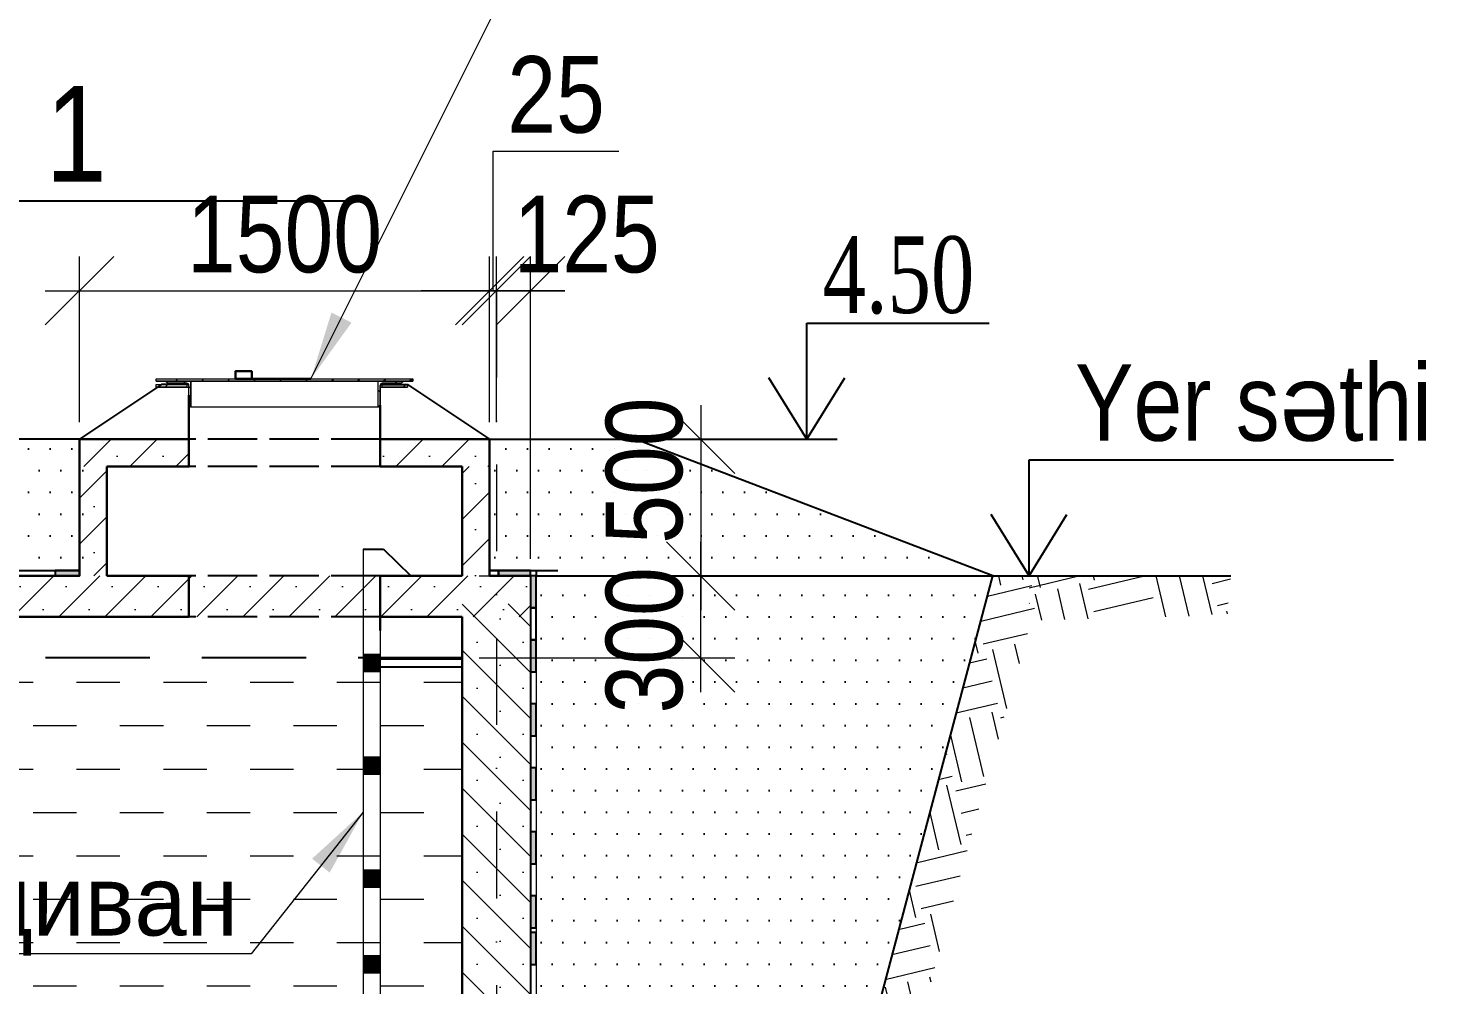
# Model space of a CAD drawing. Header units: millimetres. Extents: x 1067644 to 1117794, y -913136 to -692535.
# Drawn here: x 1109482 to 1114676, y -730090 to -726592 of the extents above; entities that cross this region are included whole.
import ezdxf
from ezdxf import colors
from ezdxf.entities.mleader import LeaderData, LeaderLine
from ezdxf.math import Vec2, Vec3

# ---------------------------------------------------------------- set-up
doc = ezdxf.new("R2010")
doc.units = ezdxf.units.MM
for name, pattern in [('ACAD_ISO02W100', [15, 12, -3]), ('DASHDOT', [25.4, 12.7, -6.35, 0, -6.35]), ('DASHEDX2', [38.1, 25.4, -12.7]), ('Hidden Line', [391.222223, 282.222223, -109])]:
    doc.linetypes.add(name, pattern=pattern)
doc.layers.add('Annotation - Text', color=7, linetype='Continuous')
for name, color, linetype, lineweight in [('Arcs_Circles_Ном._пера__98', 7, 'Continuous', 20), ('Exterior walls_Ном._пера__95', 7, 'Continuous', 15), ('Exterior walls_Ном._пера__96', 7, 'Continuous', 15), ('Exterior walls_Ном._пера__97', 7, 'Continuous', 18), ('Чертеж эскизный_Ном._пера__97', 7, 'Continuous', 18)]:
    doc.layers.add(name, color=color, linetype=linetype, lineweight=lineweight)
doc.styles.add('400', font='times.ttf', dxfattribs={"width": 0.75, "height": 300})
doc.styles.add('style1', font='A3TI(LA).TTF', dxfattribs={"height": 200})
doc.styles.add('style6', font='ARIALN.TTF', dxfattribs={"height": 300})
doc.styles.add('yazitipi', font='ARIALN.TTF')
doc.styles.add('СГЕНЕРИР_СТИЛЬ_1', font='a3ar(la).ttf')
doc.dimstyles.new('DIM_100', dxfattribs={"dimscale": 100, "dimtxt": 250, "dimasz": 2.5, "dimexe": 1.25, "dimexo": 0.625, "dimtad": 1, "dimdec": 0, "dimtxsty": 'style1', "dimblk": 'OBLIQUE', "dimcen": 2.5, "dimdle": 1.25, "dimclrd": 251, "dimclre": 251, "dimaunit": 1, "dimadec": 3, "dimazin": 0, "dimtfac": 1, "dimtdec": 0, "dimtmove": 1, "dimatfit": 3, "dimfxl": 1.25, "dimlwd": 5, "dimlwe": 5, "dimarcsym": 0})
doc.dimstyles.new('sevda', dxfattribs={"dimscale": 100, "dimtxt": 2.8, "dimasz": 2.5, "dimexe": 1.25, "dimexo": 0.625, "dimtad": 1, "dimtxsty": 'yazitipi', "dimblk": 'OBLIQUE', "dimcen": 2.5, "dimdle": 1.25, "dimclrd": 253, "dimclre": 253, "dimclrt": 73, "dimaunit": 1, "dimadec": 3, "dimazin": 0, "dimtfac": 1, "dimtmove": 1, "dimatfit": 3, "dimfxl": 1, "dimlwd": 13, "dimlwe": 13, "dimarcsym": 0})
pattern_1 = [(0, (235642.33, -27884.5), (39.6875, 79.375), [0, -79.375])]
pattern_2 = [(45, (1167744.81, -776255.515), (-47.492245, 47.492245), [])]

# ---------------------------------------------------------------- blocks, each defined once
blk = doc.blocks.new('_Oblique')
at = {"color": 0, "linetype": 'ByBlock', "lineweight": -2}
blk.add_line((-0.5, -0.5), (0.5, 0.5), dxfattribs=at)
blk = doc.blocks.new('*D480')
at = {"color": 253, "lineweight": 13, "ltscale": 15, "transparency": 16777216}
for p, q in [((1111940.9, -727970.5), (1111940.9, -728720.5)), ((1111681.1, -728095.5), (1112065.9, -728095.5)), ((1111131.1, -728595.5), (1112065.9, -728595.5))]:
    blk.add_line(p, q, dxfattribs=at)
at = {"layer": 'Defpoints', "color": 0, "ltscale": 15, "transparency": 16777216}
for p in [(1111618.6, -728095.5), (1111068.6, -728595.5), (1111940.9, -728595.5)]:
    blk.add_point(p, dxfattribs=at)
at = {"color": 253, "lineweight": 13, "ltscale": 15, "transparency": 16777216, "xscale": 250, "yscale": 250, "zscale": 250}
for p, rotation in [((1111940.9, -728095.5), 90), ((1111940.9, -728595.5), 270)]:
    blk.add_blockref('_Oblique', p, dxfattribs=dict(at, rotation=rotation))
at = {"color": 73, "ltscale": 15, "transparency": 16777216, "insert": (1111735.5, -728210), "char_height": 280, "attachment_point": 5, "rotation": 90, "style": 'yazitipi'}
blk.add_mtext('500', dxfattribs=at)
blk = doc.blocks.new('*D484')
at = {"color": 253, "lineweight": 13, "ltscale": 15, "transparency": 16777216}
for p, q in [((1109668.6, -728033), (1109668.6, -727427.2)), ((1111168.6, -728033), (1111168.6, -727427.2)), ((1109543.6, -727552.2), (1111293.6, -727552.2))]:
    blk.add_line(p, q, dxfattribs=at)
at = {"layer": 'Defpoints', "color": 0, "ltscale": 15, "transparency": 16777216}
for p in [(1111168.6, -727552.2), (1109668.6, -728095.5), (1111168.6, -728095.5)]:
    blk.add_point(p, dxfattribs=at)
at = {"color": 253, "lineweight": 13, "ltscale": 15, "transparency": 16777216, "xscale": 250, "yscale": 250, "zscale": 250, "rotation": 180}
blk.add_blockref('_Oblique', (1109668.6, -727552.2), dxfattribs=at)
at = {"color": 253, "lineweight": 13, "ltscale": 15, "transparency": 16777216, "xscale": 250, "yscale": 250, "zscale": 250}
blk.add_blockref('_Oblique', (1111168.6, -727552.2), dxfattribs=at)
at = {"color": 73, "ltscale": 15, "transparency": 16777216, "insert": (1110418.6, -727346.8), "char_height": 280, "attachment_point": 5, "style": 'yazitipi'}
blk.add_mtext('1500', dxfattribs=at)
blk = doc.blocks.new('*D485')
at = {"color": 253, "lineweight": 13, "ltscale": 15, "transparency": 16777216}
for p, q in [((1111181.1, -727552.2), (1111182.2, -727041.3)), ((1111182.2, -727041.3), (1111641.6, -727041.3)), ((1111168.6, -728033), (1111168.6, -727427.2)), ((1111193.6, -727896.6), (1111193.6, -727427.2)), ((1111168.6, -727552.2), (1110918.6, -727552.2)), ((1111168.6, -727552.2), (1111193.6, -727552.2)), ((1111168.6, -727552.2), (1111193.6, -727552.2)), ((1111193.6, -727552.2), (1111443.6, -727552.2))]:
    blk.add_line(p, q, dxfattribs=at)
at = {"layer": 'Defpoints', "color": 0, "ltscale": 15, "transparency": 16777216}
for p in [(1111193.6, -727552.2), (1111193.6, -727959.1), (1111168.6, -728095.5)]:
    blk.add_point(p, dxfattribs=at)
at = {"color": 253, "lineweight": 13, "ltscale": 15, "transparency": 16777216, "xscale": 250, "yscale": 250, "zscale": 250}
blk.add_blockref('_Oblique', (1111168.6, -727552.2), dxfattribs=at)
at = {"color": 253, "lineweight": 13, "ltscale": 15, "transparency": 16777216, "xscale": 250, "yscale": 250, "zscale": 250, "rotation": 180}
blk.add_blockref('_Oblique', (1111193.6, -727552.2), dxfattribs=at)
at = {"color": 73, "ltscale": 15, "transparency": 16777216, "insert": (1111411.9, -726835.8), "char_height": 280, "attachment_point": 5, "style": 'yazitipi'}
blk.add_mtext('25', dxfattribs=at)
blk = doc.blocks.new('*D486')
at = {"color": 253, "lineweight": 13, "ltscale": 15, "transparency": 16777216}
for p, q in [((1111193.6, -728033), (1111193.6, -727427.2)), ((1111318.6, -728533), (1111318.6, -727427.2)), ((1111443.6, -727552.2), (1111068.6, -727552.2))]:
    blk.add_line(p, q, dxfattribs=at)
at = {"layer": 'Defpoints', "color": 0, "ltscale": 15, "transparency": 16777216}
for p in [(1111193.6, -727552.2), (1111193.6, -728095.5), (1111318.6, -728595.5)]:
    blk.add_point(p, dxfattribs=at)
at = {"color": 253, "lineweight": 13, "ltscale": 15, "transparency": 16777216, "xscale": 250, "yscale": 250, "zscale": 250, "rotation": 180}
blk.add_blockref('_Oblique', (1111193.6, -727552.2), dxfattribs=at)
at = {"color": 253, "lineweight": 13, "ltscale": 15, "transparency": 16777216, "xscale": 250, "yscale": 250, "zscale": 250}
blk.add_blockref('_Oblique', (1111318.6, -727552.2), dxfattribs=at)
at = {"color": 73, "ltscale": 15, "transparency": 16777216, "insert": (1111523.6, -727346.8), "char_height": 280, "attachment_point": 5, "style": 'yazitipi'}
blk.add_mtext('125', dxfattribs=at)
blk = doc.blocks.new('*D489')
at = {"color": 253, "lineweight": 13, "ltscale": 15, "transparency": 16777216}
for p, q in [((1111940.9, -729020.5), (1111940.9, -728470.5)), ((1111131.1, -728595.5), (1112065.9, -728595.5)), ((1111131.1, -728895.5), (1112065.9, -728895.5))]:
    blk.add_line(p, q, dxfattribs=at)
at = {"layer": 'Defpoints', "color": 0, "ltscale": 15, "transparency": 16777216}
for p in [(1111068.6, -728595.5), (1111940.9, -728595.5), (1111068.6, -728895.5)]:
    blk.add_point(p, dxfattribs=at)
at = {"color": 253, "lineweight": 13, "ltscale": 15, "transparency": 16777216, "xscale": 250, "yscale": 250, "zscale": 250}
for p, rotation in [((1111940.9, -728595.5), 90), ((1111940.9, -728895.5), 270)]:
    blk.add_blockref('_Oblique', p, dxfattribs=dict(at, rotation=rotation))
at = {"color": 73, "ltscale": 15, "transparency": 16777216, "insert": (1111735.5, -728830.9), "char_height": 280, "attachment_point": 5, "rotation": 90, "style": 'yazitipi'}
blk.add_mtext('300', dxfattribs=at)

msp = doc.modelspace()

# ---------------------------------------------------------------- hatches: boundary and pattern name
at = {"ltscale": 15}
h = msp.add_hatch(dxfattribs=at)
h.set_pattern_fill('DOTS', color=256, scale=50)
h.set_pattern_definition(pattern_1)
edge = h.paths.add_edge_path()
edge.add_line((1106080.232, -728095.478), (1109682.736, -728095.478))
edge.add_line((1109682.736, -728095.478), (1109682.736, -728575.478))
edge.add_line((1109682.736, -728575.478), (1104370.58, -728595.478))
edge.add_line((1104370.58, -728595.478), (1105968.63, -728095.478))
at = {"lineweight": 5, "ltscale": 5000}
h = msp.add_hatch(dxfattribs=at)
h.set_pattern_fill('SACNCR', color=109, scale=50)
h.set_pattern_definition([(45, (220508.78, -43692.98), (-84.189901, 84.189901), []), (45, (220592.97, -43692.98), (-84.189901, 84.189901), [0, -119.0625])])
h.paths.add_polyline_path([(1109668.63, -728195.478), (1110068.63, -728195.478), (1110068.63, -728095.478), (1109668.63, -728095.478)])
h = msp.add_hatch(dxfattribs=at)
h.set_pattern_fill('SACNCR', color=109, scale=50)
h.set_pattern_definition([(45, (220808.78, -43692.98), (-84.189901, 84.189901), []), (45, (220892.97, -43692.98), (-84.189901, 84.189901), [0, -119.0625])])
h.paths.add_polyline_path([(1111168.63, -728195.478), (1110768.63, -728195.478), (1110768.63, -728095.478), (1111168.63, -728095.478)])
at = {"ltscale": 15}
h = msp.add_hatch(dxfattribs=at)
h.set_pattern_fill('DOTS', color=256, scale=50)
h.set_pattern_definition(pattern_1)
h.paths.add_polyline_path([(1111168.63, -728095.478), (1111168.63, -728588.539), (1113009.185, -728595.478), (1111700.792, -728095.478), (1111699.594, -728095.478)])
at = {"lineweight": 5, "ltscale": 5000}
h = msp.add_hatch(dxfattribs=at)
h.set_pattern_fill('SACNCR', color=109, scale=50)
h.set_pattern_definition([(45, (220508.78, -43792.98), (-84.189901, 84.189901), []), (45, (220592.97, -43792.98), (-84.189901, 84.189901), [0, -119.0625])])
h.paths.add_polyline_path([(1109668.63, -728195.478), (1109668.63, -728595.478), (1109768.63, -728595.478), (1109768.63, -728195.478)])
h = msp.add_hatch(dxfattribs=at)
h.set_pattern_fill('SACNCR', color=109, scale=50)
h.set_pattern_definition([(45, (220808.78, -43792.98), (-84.189901, 84.189901), []), (45, (220892.97, -43792.98), (-84.189901, 84.189901), [0, -119.0625])])
h.paths.add_polyline_path([(1111168.63, -728195.478), (1111168.63, -728595.478), (1111068.63, -728595.478), (1111068.63, -728195.478)])
h = msp.add_hatch(dxfattribs=at)
h.set_pattern_fill('SACNCR', color=109, scale=50)
h.set_pattern_definition([(45, (235475.98, -36424.8), (-84.189901, 84.189901), []), (45, (235560.17, -36424.8), (-84.189901, 84.189901), [0, -119.0625])])
h.paths.add_polyline_path([(1110068.63, -728695.478), (1110068.63, -728595.478), (1111318.63, -728595.478), (1111318.63, -728695.478)])
h.paths.add_polyline_path([(1110068.63, -728745.478), (1110068.63, -728695.478), (1111318.63, -728695.478), (1111318.63, -728745.478)])
h.paths.add_polyline_path([(1108568.63, -728745.478), (1108568.63, -728595.478), (1110068.63, -728595.478), (1110068.63, -728745.478)])
h.paths.add_polyline_path([(1106068.63, -728745.553), (1106068.63, -728695.628), (1108568.63, -728695.478), (1108568.63, -728745.403)])
h.paths.add_polyline_path([(1108568.63, -728595.478), (1108568.63, -728695.478), (1106068.63, -728695.478), (1106068.63, -728595.478)])
at = {"lineweight": 0, "ltscale": 15}
h = msp.add_hatch(color=256, dxfattribs=at)
h.dxf.hatch_style = 1
h.paths.add_polyline_path([(1109579.883, -728575.478), (1109579.883, -728595.478), (1109668.63, -728595.478), (1109668.63, -728575.478)])
h = msp.add_hatch(color=256, dxfattribs=at)
h.dxf.hatch_style = 1
h.paths.add_polyline_path([(1111201.644, -728575.478), (1111201.644, -728595.478), (1111318.63, -728595.478), (1111318.63, -728575.478)])
h = msp.add_hatch(color=256, dxfattribs=at)
h.dxf.hatch_style = 1
h.paths.add_polyline_path([(1111338.63, -728595.478), (1111318.63, -728595.478), (1111318.63, -728712.463), (1111338.63, -728712.463)])
at = {"ltscale": 15}
h = msp.add_hatch(dxfattribs=at)
h.set_pattern_fill('DOTS', color=256, scale=50)
h.set_pattern_definition([(0, (237756.44, -27784.5), (39.6875, 79.375), [0, -79.375])])
h.paths.add_polyline_path([(1113009.185, -728595.478), (1111345.84, -728595.478), (1111338.63, -729695.478), (1111338.63, -732575.478), (1111513.63, -732575.478), (1111513.63, -732895.478), (1111868.63, -732895.478)])
at = {"lineweight": 5, "ltscale": 5000}
h = msp.add_hatch(dxfattribs=at)
h.set_pattern_fill('SACNCR', color=109, scale=50, angle=-90)
h.set_pattern_definition([(315, (1797439.3, 141097.17), (84.189901, 84.189901), []), (315, (1797439.3, 141012.98), (84.189901, 84.189901), [0, -119.0625])])
edge = h.paths.add_edge_path()
edge.add_line((1111318.63, -730045.478), (1111318.63, -731245.478))
edge.add_line((1111268.63, -731245.478), (1111218.63, -731245.478))
edge.add_line((1111218.63, -731245.478), (1111218.63, -730045.478))
edge.add_line((1111218.63, -730045.478), (1111318.63, -730045.478))
edge = h.paths.add_edge_path()
edge.add_line((1111318.589, -732895.478), (1111218.63, -732895.478))
edge.add_line((1111218.63, -732895.478), (1111218.63, -731245.478))
edge.add_line((1111218.63, -731245.478), (1111318.63, -731245.478))
edge.add_line((1111318.63, -731245.478), (1111318.63, -732895.478))
edge = h.paths.add_edge_path()
edge.add_line((1111118.63, -731245.478), (1111218.63, -731245.478))
edge.add_line((1111218.63, -731245.478), (1111218.63, -732895.478))
edge.add_line((1111218.63, -732895.478), (1111068.63, -732895.478))
edge.add_line((1111068.63, -732895.478), (1111068.63, -731245.478))
edge = h.paths.add_edge_path()
edge.add_line((1111118.63, -730045.478), (1111218.63, -730045.478))
edge.add_line((1111218.63, -730045.478), (1111218.63, -731245.478))
edge.add_line((1111218.63, -731245.478), (1111068.63, -731245.478))
edge.add_line((1111068.63, -731245.478), (1111068.63, -730045.478))
h.paths.add_polyline_path([(1111218.63, -730045.478), (1111068.63, -730045.478), (1111068.63, -728695.478), (1111218.63, -728695.478)])
h.paths.add_polyline_path([(1111218.63, -728697.135), (1111318.63, -728697.135), (1111318.63, -730045.478), (1111218.63, -730045.478)])
at = {"lineweight": 0, "ltscale": 15}
h = msp.add_hatch(color=256, dxfattribs=at)
h.dxf.hatch_style = 1
h.paths.add_polyline_path([(1111338.63, -728829.448), (1111318.63, -728829.448), (1111318.63, -728946.433), (1111338.63, -728946.433)])
h = msp.add_hatch(dxfattribs=at)
h.set_pattern_fill('DASH', color=4, scale=50)
h.set_pattern_definition([(0, (236056.44, -27785.5), (158.75, 158.75), [158.75, -158.75])])
edge = h.paths.add_edge_path()
edge.add_line((1110968.63, -732596.392), (1106318.63, -732594.564))
edge.add_line((1106318.63, -732594.564), (1106318.63, -728894.564))
edge.add_line((1106318.63, -728894.564), (1111068.63, -728896.392))
edge.add_line((1111068.63, -728896.392), (1111068.63, -732596.392))
at = {"lineweight": 9}
for points in [[(1110706.624, -728883.087), (1110768.63, -728883.087), (1110768.63, -728945.093), (1110706.624, -728945.093)], [(1110706.624, -729258.466), (1110768.63, -729258.466), (1110768.63, -729320.472), (1110706.624, -729320.472)], [(1110706.624, -729671.839), (1110768.63, -729671.839), (1110768.63, -729733.845), (1110706.624, -729733.845)], [(1110706.624, -729985.212), (1110768.63, -729985.212), (1110768.63, -730047.218), (1110706.624, -730047.218)]]:
    msp.add_hatch(color=256, dxfattribs=at).paths.add_polyline_path(points)
at = {"lineweight": 0, "ltscale": 15}
h = msp.add_hatch(color=256, dxfattribs=at)
h.dxf.hatch_style = 1
h.paths.add_polyline_path([(1111338.63, -729063.419), (1111318.63, -729063.419), (1111318.63, -729180.404), (1111338.63, -729180.404)])
h = msp.add_hatch(color=256, dxfattribs=at)
h.dxf.hatch_style = 1
h.paths.add_polyline_path([(1111338.63, -729297.389), (1111318.63, -729297.389), (1111318.63, -729414.374), (1111338.63, -729414.374)])
h = msp.add_hatch(color=256, dxfattribs=at)
h.dxf.hatch_style = 1
h.paths.add_polyline_path([(1111338.63, -729531.359), (1111318.63, -729531.359), (1111318.63, -729648.344), (1111338.63, -729648.344)])
h = msp.add_hatch(color=256, dxfattribs=at)
h.dxf.hatch_style = 1
h.paths.add_polyline_path([(1111338.63, -729765.329), (1111318.63, -729765.329), (1111318.63, -729882.314), (1111338.63, -729882.314)])
h = msp.add_hatch(color=256, dxfattribs=at)
h.dxf.hatch_style = 1
h.paths.add_polyline_path([(1111338.63, -729899.299), (1111318.63, -729899.299), (1111318.63, -730016.285), (1111338.63, -730016.285)])
at = {"layer": 'Annotation - Text', "lineweight": 5, "ltscale": 20}
h = msp.add_hatch(dxfattribs=at)
h.set_pattern_fill('EARTH', color=253, scale=35, angle=-76.639782)
h.set_pattern_definition([(283.36022, (1137509.92, -657942.3), (267.591, -164.8793), [222.25, -222.25]), (283.36022, (1137591.01, -657923.04), (267.591, -164.8793), [222.25, -222.25]), (283.36022, (1137672.1, -657903.78), (267.591, -164.8793), [222.25, -222.25]), (13.36022, (1137705.55, -657924.4), (164.8793, 267.591), [222.25, -222.25]), (13.36022, (1137724.8, -658005.48), (164.8793, 267.591), [222.25, -222.25]), (13.36022, (1137744.07, -658086.57), (164.8793, 267.591), [222.25, -222.25])])
edge = h.paths.add_edge_path(flags=17)
edge.add_line((1111913.376, -733215.337), (1111821.13, -733052.234))
h.paths.add_polyline_path([(1113009.185, -728595.478), (1113194.431, -728595.478), (1111913.376, -733215.337), (1111821.13, -733052.234)])
h = msp.add_hatch(dxfattribs=at)
h.set_pattern_fill('EARTH', color=253, scale=35, angle=-76.639782)
h.set_pattern_definition([(283.360218, (238171.22, -27084.5), (267.590996, -164.8793), [222.25, -222.25]), (283.360218, (238252.3, -27065.24), (267.590996, -164.8793), [222.25, -222.25]), (283.360218, (238333.4, -27045.98), (267.590996, -164.8793), [222.25, -222.25]), (13.360218, (238366.85, -27066.6), (164.8793, 267.590996), [222.25, -222.25]), (13.360218, (238386.1, -27147.68), (164.8793, 267.590996), [222.25, -222.25]), (13.360218, (238405.36, -27228.77), (164.8793, 267.590996), [222.25, -222.25])])
edge = h.paths.add_edge_path(flags=17)
edge.add_line((1113141.808, -728757.934), (1113141.808, -728595.478))
h.paths.add_polyline_path([(1113879.771, -728595.478), (1113141.808, -728595.478), (1113141.808, -728757.934), (1113866.024, -728739.166)])
edge = h.paths.add_edge_path()
edge.add_line((1113141.808, -728595.478), (1113141.808, -728757.934))
at = {"layer": 'Exterior walls_Ном._пера__96', "linetype": 'Continuous'}
h = msp.add_hatch(dxfattribs=at)
h.set_pattern_fill('FACE_BRICK', color=256, scale=0.746269, style=0, pattern_type=2)
h.set_pattern_definition(pattern_2)
h.paths.add_polyline_path([(1109949.633, -727873.892), (1110888.033, -727873.892), (1110888.033, -727882.847), (1109949.633, -727882.847)])
h = msp.add_hatch(dxfattribs=at)
h.set_pattern_fill('FACE_BRICK_135', color=256, scale=0.746269, style=0, pattern_type=2)
h.set_pattern_definition([(135, (1167444.81, -776255.515), (47.492245, 47.492245), [])])
edge = h.paths.add_edge_path()
edge.add_arc((1109999.617, -727870.252), 20.594, 217.70592, 255.586402, ccw=False)
edge.add_line((1109983.324, -727882.847), (1110076.092, -727882.847))
edge.add_line((1110076.092, -727882.847), (1110076.092, -727976.173))
edge.add_arc((1110082.371, -727960.157), 17.203, 216.989757, 248.595439, ccw=False)
edge.add_line((1110068.63, -727970.507), (1110068.63, -727897.773))
edge.add_arc((1110061.167, -727897.773), 7.463, 360, 450)
edge.add_line((1110061.167, -727890.31), (1109994.151, -727890.31))
edge.add_line((1109994.151, -727890.31), (1109994.491, -727890.198))
h = msp.add_hatch(dxfattribs=at)
h.set_pattern_fill('FACE_BRICK_135', color=256, scale=0.746269, style=0, pattern_type=2)
h.set_pattern_definition([(135, (1167744.81, -776255.515), (47.492245, 47.492245), [])])
edge = h.paths.add_edge_path()
edge.add_line((1110843.108, -727890.31), (1110776.092, -727890.31))
edge.add_arc((1110776.092, -727897.773), 7.463, 90, 180)
edge.add_line((1110768.63, -727897.773), (1110768.63, -727970.507))
edge.add_arc((1110754.889, -727960.157), 17.203, 291.404561, 323.010243, ccw=False)
edge.add_line((1110761.167, -727976.173), (1110761.167, -727882.847))
edge.add_line((1110761.167, -727882.847), (1110853.935, -727882.847))
edge.add_arc((1110837.642, -727870.252), 20.594, 284.413598, 322.29408, ccw=False)
edge.add_line((1110842.768, -727890.198), (1110843.108, -727890.31))
h = msp.add_hatch(dxfattribs=at)
h.set_pattern_fill('FACE_BRICK', color=256, scale=0.746269, style=0, pattern_type=2)
h.set_pattern_definition([(45, (1167444.81, -776255.515), (-47.492245, 47.492245), [])])
h.paths.add_polyline_path([(1109949.633, -727895.478), (1110061.167, -727895.478), (1110061.167, -727904.433), (1109949.633, -727904.433)])
h = msp.add_hatch(dxfattribs=at)
h.set_pattern_fill('FACE_BRICK', color=256, scale=0.746269, style=0, pattern_type=2)
h.set_pattern_definition(pattern_2)
h.paths.add_polyline_path([(1110868.774, -727904.433), (1110776.092, -727904.433), (1110776.092, -727895.478), (1110868.774, -727895.478)])

# ---------------------------------------------------------------- linework, layer by layer
at = {"linetype": 'DASHDOT', "lineweight": 15, "ltscale": 25}
msp.add_line((1111193.63, -727552.24), (1111193.63, -734501.172), dxfattribs=at)
at = {"color": 0}
for p, q in [((1112328.998, -728095.478), (1112328.998, -727670.931)), ((1113141.808, -728595.478), (1113141.808, -728170.931))]:
    msp.add_line(p, q, dxfattribs=at)
at = {"color": 7}
for p, q in [((1112328.998, -727670.931), (1112995.503, -727670.931)), ((1113141.808, -728170.931), (1114474.817, -728170.931))]:
    msp.add_line(p, q, dxfattribs=at)
at = {"lineweight": 30, "ltscale": 15}
for p, q in [((1110238.701, -727873.892), (1110515.361, -727873.892)), ((1110298.964, -727873.892), (1110322.304, -727873.892)), ((1110068.63, -727934.237), (1110068.63, -728095.478)), ((1110768.63, -727970.507), (1110768.63, -728095.478)), ((1110068.63, -728595.478), (1109768.63, -728595.478)), ((1110068.63, -728745.478), (1110068.63, -728595.478)), ((1110768.63, -728795.478), (1110768.63, -728595.478)), ((1111068.63, -728595.478), (1110768.63, -728595.478)), ((1106518.63, -728745.478), (1110068.63, -728745.478)), ((1110768.63, -728745.478), (1111068.63, -728745.478)), ((1111068.63, -732395.478), (1111068.63, -728745.478))]:
    msp.add_line(p, q, dxfattribs=at)
at = {"ltscale": 15}
for p, q in [((1109968.63, -727895.478), (1109668.63, -728095.478)), ((1110068.63, -727895.478), (1109968.63, -727895.478)), ((1110768.63, -727895.478), (1110868.63, -727895.478)), ((1110868.63, -727895.478), (1111168.63, -728095.478)), ((1109668.63, -728095.478), (1105968.63, -728095.478)), ((1111168.63, -728095.478), (1112439.781, -728095.478)), ((1113009.185, -728595.478), (1111700.792, -728095.478)), ((1110706.624, -728497.277), (1110780.309, -728497.277)), ((1110780.309, -728497.277), (1110880.442, -728595.478)), ((1106068.63, -728595.478), (1109668.63, -728595.478)), ((1109768.63, -728595.478), (1110068.63, -728595.478)), ((1110768.63, -728595.478), (1111068.63, -728595.478)), ((1111168.63, -728595.478), (1111318.63, -728595.478)), ((1111318.63, -728595.478), (1111318.63, -732595.478)), ((1111338.63, -728575.478), (1111418.63, -728575.478)), ((1111338.63, -728595.478), (1113879.771, -728595.478)), ((1111868.63, -732895.478), (1113009.185, -728595.478)), ((1110768.63, -728899.049), (1111068.63, -728899.049)), ((1110768.63, -728928.351), (1111068.63, -728928.351))]:
    msp.add_line(p, q, dxfattribs=at)
at = {"linetype": 'ACAD_ISO02W100', "ltscale": 15}
for p, q in [((1110768.63, -728095.478), (1110068.63, -728095.478)), ((1110768.63, -728195.478), (1110068.63, -728195.478)), ((1110768.63, -728595.478), (1110068.63, -728595.478)), ((1110768.63, -728745.478), (1110068.63, -728745.478))]:
    msp.add_line(p, q, dxfattribs=at)
at = {"lineweight": 20}
for p, q in [((1110706.624, -728497.277), (1110706.624, -732595.478)), ((1110768.63, -728740.078), (1110768.63, -732595.478))]:
    msp.add_line(p, q, dxfattribs=at)
at = {"linetype": 'DASHEDX2', "ltscale": 15}
msp.add_line((1111068.63, -728895.478), (1106118.63, -728895.478), dxfattribs=at)
at = {"lineweight": 30, "ltscale": 15}
for points in [[(1110268.833, -727846.836), (1110268.833, -727846.836), (1110238.701, -727846.836), (1110238.701, -727873.892)], [(1110268.833, -727846.836), (1110268.833, -727846.836), (1110298.964, -727846.836), (1110298.964, -727873.892)], [(1109768.63, -728095.478), (1109668.63, -728095.478), (1109668.63, -728595.478)], [(1109768.63, -728095.478), (1110068.63, -728095.478), (1110068.63, -728195.478), (1109768.63, -728195.478)], [(1111068.63, -728195.478), (1110768.63, -728195.478), (1110768.63, -728095.478), (1111068.63, -728095.478)], [(1111168.63, -728595.478), (1111168.63, -728095.478), (1111068.63, -728095.478)], [(1109768.63, -728595.478), (1109768.63, -728195.478)], [(1111068.63, -728195.478), (1111068.63, -728595.478)]]:
    msp.add_lwpolyline(points, dxfattribs=at)
at = {"color": 7, "ltscale": 15}
for points in [[(1112328.998, -728095.478), (1112190.396, -727871.134)], [(1112328.998, -728095.478), (1112467.6, -727871.134)], [(1113141.808, -728595.478), (1113003.206, -728371.134)], [(1113141.808, -728595.478), (1113280.41, -728371.134)]]:
    msp.add_lwpolyline(points, dxfattribs=at)
at = {"ltscale": 15}
for points in [[(1109668.63, -728595.478), (1106048.63, -728595.478), (1106048.63, -728575.478), (1109668.63, -728575.478)], [(1110068.63, -728595.478), (1109768.63, -728595.478)], [(1111068.63, -728595.478), (1110768.63, -728595.478)], [(1111168.63, -728575.478), (1111338.63, -728575.478), (1111338.63, -728595.478), (1111168.63, -728595.478)], [(1111168.63, -728595.478), (1111201.644, -728595.478), (1111201.644, -728575.478), (1111168.63, -728575.478)]]:
    msp.add_lwpolyline(points, dxfattribs=at)
for points in [[(1109579.883, -728575.478), (1109579.883, -728595.478), (1109668.63, -728595.478), (1109668.63, -728575.478)], [(1111201.644, -728575.478), (1111201.644, -728595.478), (1111318.63, -728595.478), (1111318.63, -728575.478)], [(1111338.63, -728595.478), (1111318.63, -728595.478), (1111318.63, -728712.463), (1111338.63, -728712.463)], [(1111338.63, -728712.463), (1111318.63, -728712.463), (1111318.63, -728829.448), (1111338.63, -728829.448)], [(1111338.63, -728829.448), (1111318.63, -728829.448), (1111318.63, -728946.433), (1111338.63, -728946.433)], [(1111338.63, -729063.419), (1111318.63, -729063.419), (1111318.63, -729180.404), (1111338.63, -729180.404)], [(1111338.63, -729297.389), (1111318.63, -729297.389), (1111318.63, -729414.374), (1111338.63, -729414.374)], [(1111338.63, -729531.359), (1111318.63, -729531.359), (1111318.63, -729648.344), (1111338.63, -729648.344)], [(1111338.63, -729765.329), (1111318.63, -729765.329), (1111318.63, -729882.314), (1111338.63, -729882.314)], [(1111338.63, -729899.299), (1111318.63, -729899.299), (1111318.63, -730016.285), (1111338.63, -730016.285)]]:
    msp.add_lwpolyline(points, close=True, dxfattribs=at)
at = {"lineweight": 9, "ltscale": 15}
msp.add_lwpolyline([(1111338.63, -732595.478), (1111318.63, -732595.478), (1111318.63, -728595.478), (1111338.63, -728595.478)], close=True, dxfattribs=at)
at = {"lineweight": 9}
for points in [[(1110768.63, -728883.087), (1110706.624, -728883.087), (1110706.624, -728945.093), (1110768.63, -728945.093)], [(1110768.63, -729258.466), (1110706.624, -729258.466), (1110706.624, -729320.472), (1110768.63, -729320.472)], [(1110768.63, -729671.839), (1110706.624, -729671.839), (1110706.624, -729733.845), (1110768.63, -729733.845)], [(1110768.63, -729985.212), (1110706.624, -729985.212), (1110706.624, -730047.218), (1110768.63, -730047.218)]]:
    msp.add_lwpolyline(points, close=True, dxfattribs=at)
at = {"layer": 'Exterior walls_Ном._пера__95', "linetype": 'Continuous', "flags": 128}
for points in [[(1109949.633, -727873.892), (1110888.033, -727873.892), (1110888.033, -727882.847), (1109949.633, -727882.847)], [(1109949.633, -727895.478), (1110061.167, -727895.478), (1110061.167, -727904.433), (1109949.633, -727904.433)], [(1110868.774, -727904.433), (1110776.092, -727904.433), (1110776.092, -727895.478), (1110868.774, -727895.478)]]:
    msp.add_lwpolyline(points, close=True, dxfattribs=at)
for points in [[(1109994.491, -727890.198, -0.16680656), (1109983.324, -727882.847), (1110076.092, -727882.847), (1110076.092, -727976.173, -0.13878674), (1110068.63, -727970.507), (1110068.63, -727897.773, 0.41421356), (1110061.167, -727890.31), (1109994.151, -727890.31)], [(1110843.108, -727890.31), (1110776.092, -727890.31, 0.41421356), (1110768.63, -727897.773), (1110768.63, -727970.507, -0.13878674), (1110761.167, -727976.173), (1110761.167, -727882.847), (1110853.935, -727882.847, -0.16680656), (1110842.768, -727890.198)]]:
    msp.add_lwpolyline(points, format="xyb", close=True, dxfattribs=at)
at = {"layer": 'Exterior walls_Ном._пера__97', "linetype": 'Continuous'}
for p, q in [((1109949.227, -727882.847), (1109949.227, -727873.892)), ((1109949.633, -727873.892), (1110888.033, -727873.892)), ((1109949.633, -727882.847), (1110888.033, -727882.847)), ((1110068.63, -727882.847), (1109975.861, -727882.847)), ((1110076.092, -727976.173), (1110076.092, -727882.847)), ((1110761.167, -727976.173), (1110761.167, -727882.847)), ((1110765.843, -727882.847), (1110858.611, -727882.847)), ((1110888.033, -727882.847), (1110888.033, -727873.892)), ((1109949.227, -727904.433), (1109949.227, -727895.478)), ((1109949.633, -727895.478), (1110061.167, -727895.478)), ((1109949.633, -727904.433), (1110061.167, -727904.433)), ((1110061.167, -727890.31), (1109994.151, -727890.31)), ((1110068.63, -727970.7), (1110068.63, -727897.773)), ((1110768.63, -727970.7), (1110768.63, -727897.773)), ((1110776.092, -727890.31), (1110843.108, -727890.31)), ((1110776.092, -727895.478), (1110868.774, -727895.574)), ((1110776.092, -727904.433), (1110868.774, -727904.433)), ((1110076.192, -727976.173), (1110761.868, -727976.173))]:
    msp.add_line(p, q, dxfattribs=at)
at = {"layer": 'Exterior walls_Ном._пера__97', "linetype": 'Hidden Line'}
for p, q in [((1110061.167, -727895.478), (1110068.268, -727895.478)), ((1110061.167, -727904.433), (1110068.63, -727904.433)), ((1110768.63, -727904.433), (1110776.092, -727904.433)), ((1110768.991, -727895.478), (1110776.092, -727895.478))]:
    msp.add_line(p, q, dxfattribs=at)
at = {"layer": 'Exterior walls_Ном._пера__97', "linetype": 'Continuous'}
for centre, start, end in [((1110061.167, -727897.773), 0, 90), ((1110776.092, -727897.773), 90, 180)]:
    msp.add_arc(centre, 7.463, start, end, dxfattribs=at)
at = {"layer": 'Чертеж эскизный_Ном._пера__97', "linetype": 'Continuous'}
msp.add_line((1110296.754, -729977.213), (1108386.81, -729977.213), dxfattribs=at)
for centre, radius, start, end in [((1109999.617, -727870.252), 20.594, 217.70592, 255.586402), ((1110837.642, -727870.252), 20.594, 284.413598, 322.29408), ((1110082.371, -727960.157), 17.203, 216.989757, 248.595439), ((1110754.889, -727960.157), 17.203, 291.404561, 323.010243)]:
    msp.add_arc(centre, radius, start, end, dxfattribs=at)

# ---------------------------------------------------------------- texts
at = {"lineweight": 9, "insert": (1112386.677, -727353.123), "char_height": 280, "width": 23109.77763, "attachment_point": 1, "style": '400'}
msp.add_mtext('{\\fTimes New Roman|b0|i0|c238|p18;4.5}0', dxfattribs=at)
at = {"color": 0, "lineweight": 25, "insert": (1113309.976, -727820.717), "char_height": 280, "width": 3304.78713, "attachment_point": 1, "style": 'style6'}
msp.add_mtext('{\\fArial Narrow|b0|i0|c238|p34;Yer} {\\fArial Narrow|b0|i0|c238|p34;s\\fArial|b0|i0|c238|p34;ə\\fArial Narrow|b0|i0|c238|p34;thi}', dxfattribs=at)
at = {"layer": 'Arcs_Circles_Ном._пера__98', "linetype": 'Continuous', "insert": (1110249.075, -729821.346), "char_height": 256, "attachment_point": 6, "style": 'СГЕНЕРИР_СТИЛЬ_1'}
msp.add_mtext('Нярдиван', dxfattribs=at)

# ---------------------------------------------------------------- dimensions: what is measured, and where the dimension line sits
at = {"ltscale": 15}
for base, p1, p2, angle, picture, middle in [((1111193.63, -727552.24), (1111168.63, -728095.478), (1111193.63, -727959.113), 180, '*D485', (1111244.701, -727041.279)), ((1111193.63, -727552.24), (1111318.63, -728595.478), (1111193.63, -728095.478), 180, '*D486', (1111523.594, -727552.24)), ((1111940.921, -728595.478), (1111618.63, -728095.478), (1111068.63, -728595.478), 90, '*D480', (1111940.921, -728209.954)), ((1111940.921, -728595.478), (1111068.63, -728895.478), (1111068.63, -728595.478), 90, '*D489', (1111940.921, -728830.887))]:
    dim = msp.add_linear_dim(base=base, p1=p1, p2=p2, angle=angle, dimstyle='sevda', dxfattribs=at)
    dim.commit()
    dim.dimension.update_dxf_attribs({"geometry": picture, "text_midpoint": middle, "dimtype": 160})
dim = msp.add_linear_dim(base=(1111168.63, -727552.24), p1=(1109668.63, -728095.478), p2=(1111168.63, -728095.478), angle=180, dimstyle='sevda', dxfattribs=at)
dim.commit()
dim.dimension.update_dxf_attribs({"geometry": '*D484', "text_midpoint": (1110418.63, -727346.78)})

# ---------------------------------------------------------------- leaders
at = {"ltscale": 5}
msp.add_leader([(1110515.361, -727873.892), (1111448.664, -726003.678), (1115131.03, -726003.678)], dimstyle='DIM_100', override={"dimgap": 0.625, "dimtad": 0}, dxfattribs=at)
at = {"ltscale": 15}
msp.add_leader([(1110706.624, -729458.988), (1110296.754, -729977.213)], dimstyle='sevda', override={"dimgap": 0.625, "dimtad": 0}, dxfattribs=at)
at = {"color": 13, "linetype": 'ByBlock', "lineweight": 9}
ml = msp.add_multileader_mtext('Standard', dxfattribs=at)
ml.set_content('{\\fArial Narrow|b0|i0|c238|p34;\\C256;Mtv - 1      }', color=3, style='style6')
ml.set_leader_properties()
ml.build(insert=Vec2(0, 0))
ml.multileader.update_dxf_attribs({"text_left_attachment_type": 6, "text_right_attachment_type": 6, "dogleg_length": 0.36, "arrow_head_size": 200})
ctx = ml.context
ctx.base_point, ctx.char_height, ctx.arrow_head_size, ctx.landing_gap_size, ctx.plane_origin = Vec3(1108594.75, -727222.557), 350, 200, 0.15, Vec3(1102208.181, -722897.224)
ctx.left_attachment, ctx.right_attachment, ctx.text_align_type = 6, 6, 1
notes = []
notes.append((ctx, [(0, (1, 1, 0), (1108594.39, -727222.557), (1, 0), 0.36, [(0, [(1108278.305, -728668.839)], 0, [])])]))
ctx.mtext.insert, ctx.mtext.alignment, ctx.mtext.flow_direction = Vec3(1109155.592, -726802.557), 2, 5
for ctx, leaders in notes:
    for number, flags, end, landing, length, lines in leaders:
        leader = LeaderData()
        leader.index, (leader.has_last_leader_line, leader.has_dogleg_vector, leader.attachment_direction) = number, flags
        leader.last_leader_point, leader.dogleg_vector, leader.dogleg_length = Vec3(end), Vec3(landing), length
        for number, points, colour, breaks in lines:
            line = LeaderLine()
            line.index, line.vertices, line.color, line.breaks = number, Vec3.list(points), colors.encode_raw_color(colour), breaks
            leader.lines.append(line)
        ctx.leaders.append(leader)

doc.saveas('drawing.dxf')
